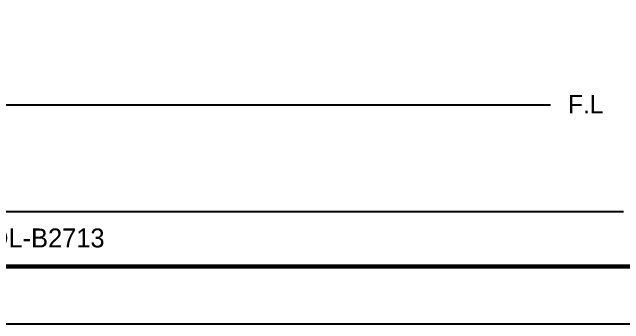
# Model space of a CAD drawing. Extents: x 0 to 1128, y 0 to 827.
# Drawn here: x 550.1 to 926.8, y 0 to 192.2 of the extents above; entities that cross this region are included whole.
import ezdxf

# ---------------------------------------------------------------- set-up
doc = ezdxf.new("R2010")
doc.units = 0
doc.header["$LTSCALE"] = 3
doc.header["$MEASUREMENT"] = 0
doc.layers.get('0').update_dxf_attribs({"linetype": 'CONTINUOUS'})
doc.layers.add('DLB3013-CR2S_시공도$0$치수선', color=7, linetype='CONTINUOUS', lineweight=20)
doc.styles.add('Daelim Dimension', font='')
doc.styles.get('Daelim Dimension').set_extended_font_data('나눔고딕')

msp = doc.modelspace()

# ---------------------------------------------------------------- linework, layer by layer
at = {"ltscale": 0.5}
msp.add_line((187.29, 135.09), (881.65, 135.09), dxfattribs=at)
at = {"color": 5}
msp.add_line((18.14, 69.28), (926.74, 69.28), dxfattribs=at)
at = {"ltscale": 0.5}
msp.add_lwpolyline([(0, 0), (1128.4, 0), (1128.4, 826.8), (0, 826.8)], close=True, dxfattribs=at)
at = {"color": 5, "linetype": 'ByBlock', "lineweight": 200, "const_width": 2.6}
msp.add_lwpolyline([(18.14, 35.4), (1110.14, 35.4), (1110.14, 807.6), (18.14, 807.6)], close=True, dxfattribs=at)

# ---------------------------------------------------------------- texts
at = {"color": 2, "insert": (220.72, 58.8), "char_height": 11.7115, "width": 518.4179, "attachment_point": 1, "style": 'Daelim Dimension'}
msp.add_mtext('{\\fPretendard Variable SemiBold|b0|i0|c129|p2;대림바스(주)} Single lever_Rico_샤워욕조수전_DL-B2713', dxfattribs=at)
at = {"layer": 'DLB3013-CR2S_시공도$0$치수선', "insert": (914.27, 141.07), "char_height": 11.25, "attachment_point": 3, "style": 'Daelim Dimension'}
msp.add_mtext_dynamic_manual_height_columns('F.L', width=17.4109, gutter_width=12.5, heights=[0], dxfattribs=at)

doc.saveas('drawing.dxf')
